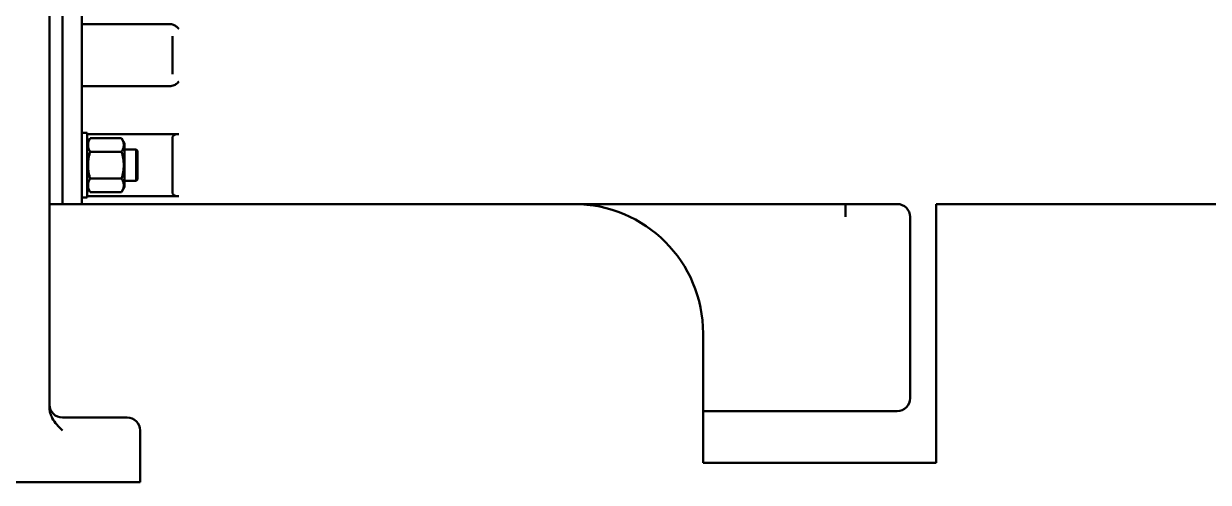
# Model space of a CAD drawing. Header units: millimetres. Extents: x -3927 to 2971, y -407 to 932.
# Drawn here: x 570 to 1486, y -359 to -5 of the extents above; entities that cross this region are included whole.
import ezdxf

# ---------------------------------------------------------------- set-up
doc = ezdxf.new("R2010")
doc.units = ezdxf.units.MM
doc.layers.add('Видимый контур (ГОСТ)', color=7, linetype='Continuous', lineweight=50)

msp = doc.modelspace()

# ---------------------------------------------------------------- linework, layer by layer
at = {"layer": 'Видимый контур (ГОСТ)'}
for p, q in [((590.25, -301.68), (590.25, 581)), ((600.25, 456), (600.25, -124)), ((615.25, 456), (615.25, -124)), ((615.25, -5), (683.03, -5)), ((685.25, -14.3), (685.25, -43.7)), ((683.03, -53), (615.25, -53)), ((615.25, -89), (619.25, -89)), ((619.25, -89), (619.25, -139)), ((619.25, -90), (690.25, -90)), ((619.25, -97.2), (621.55, -93.22)), ((621.55, -93.22), (645.95, -93.22)), ((648.25, -97.2), (645.95, -93.22)), ((648.25, -130.8), (648.25, -97.2)), ((685.25, -92.76), (685.25, -135.24)), ((621.55, -103.61), (645.95, -103.61)), ((648.25, -102), (657.25, -102)), ((657.25, -126), (657.25, -102)), ((658.25, -103), (657.25, -102)), ((658.25, -103), (658.25, -125)), ((600.25, -144), (600.25, -124)), ((615.25, -124), (615.25, -144)), ((621.55, -124.39), (645.95, -124.39)), ((648.25, -126), (657.25, -126)), ((658.25, -125), (657.25, -126)), ((619.25, -130.8), (621.55, -134.78)), ((621.55, -134.78), (645.95, -134.78)), ((648.25, -130.8), (645.95, -134.78)), ((590.25, -144), (615.25, -144)), ((600.25, -144), (590.25, -144)), ((615.25, -139), (619.25, -139)), ((615.25, -144), (1245.25, -144)), ((690.25, -138), (619.25, -138)), ((1205.25, -144), (1205.25, -154)), ((1275.25, -144), (1535.25, -144)), ((1275.25, -144), (1275.25, -344)), ((1255.25, -154), (1255.25, -294)), ((1095.25, -244), (1095.25, -294)), ((1095.25, -294), (1095.25, -304)), ((650.25, -309), (600.25, -309)), ((1095.25, -344), (1095.25, -304)), ((1095.25, -304), (1245.25, -304)), ((660.25, -359), (660.25, -319)), ((1275.25, -344), (1095.25, -344)), ((510.25, -359), (650.25, -359)), ((660.25, -359), (650.25, -359))]:
    msp.add_line(p, q, dxfattribs=at)
for centre, radius, start, end in [((995.25, -244), 100, 0, 90), ((1245.25, -154), 10, 0, 90), ((600.25, -299), 10, 180, 270), ((1245.25, -294), 10, 270, 0), ((650.25, -319), 10, 0, 90)]:
    msp.add_arc(centre, radius, start, end, dxfattribs=at)
for points, knots in [([(690.25, -8.6), (690.25, -8.6), (690.24, -8.6), (689.59, -7.94), (688.89, -7.31), (687.43, -6.26), (686.69, -5.85), (684.97, -5.19), (684.01, -5), (683.03, -5)], [-0.0013895, -0.0013895, -0.0013895, -0.0013895, 0, 0, 0.276562, 0.276562, 0.5331288, 0.5331288, 0.8265339, 0.8265339, 0.8265339, 0.8265339]), ([(683.03, -53), (683.64, -53), (684.25, -52.93), (686.06, -52.5), (687.04, -51.97), (688.64, -50.91), (689.44, -50.21), (690.24, -49.4), (690.25, -49.4), (690.25, -49.4)], [0, 0, 0, 0, 0.182743, 0.182743, 0.556925, 0.556925, 1.019098, 1.019098, 1.020991, 1.020991, 1.020991, 1.020991]), ([(685.25, -92.76), (685.25, -92.34), (685.36, -91.91), (685.89, -91.17), (686.3, -90.86), (687.23, -90.42), (687.77, -90.26), (688.97, -90.05), (689.63, -90), (690.25, -90)], [0.8904657, 0.8904657, 0.8904657, 0.8904657, 1.1109738, 1.1109738, 1.3314818, 1.3314818, 1.5174004, 1.5174004, 1.7033189, 1.7033189, 1.7033189, 1.7033189]), ([(690.25, -138), (689.63, -138), (688.97, -137.95), (687.77, -137.74), (687.23, -137.58), (686.3, -137.14), (685.89, -136.83), (685.36, -136.09), (685.25, -135.66), (685.25, -135.24)], [1.7033189, 1.7033189, 1.7033189, 1.7033189, 1.8892375, 1.8892375, 2.0751561, 2.0751561, 2.2956641, 2.2956641, 2.5161721, 2.5161721, 2.5161721, 2.5161721]), ([(590.25, -301.68), (590.25, -302.95), (590.44, -304.33), (591.2, -306.99), (591.75, -308.27), (593.28, -311.12), (594.54, -312.85), (597.34, -316.09), (598.86, -317.61), (600.25, -319)], [5.055322, 5.055322, 5.055322, 5.055322, 5.437639, 5.437639, 5.819955, 5.819955, 6.407769, 6.407769, 6.995583, 6.995583, 6.995583, 6.995583])]:
    msp.add_open_spline(points, degree=3, knots=knots, dxfattribs=at)
for points in [[(621.55, -93.22), (618.55, -98.41), (621.55, -103.61)], [(645.95, -103.61), (648.95, -98.41), (645.95, -93.22)], [(621.55, -103.61), (618.55, -114), (621.55, -124.39)], [(645.95, -124.39), (648.95, -114), (645.95, -103.61)], [(621.55, -124.39), (618.55, -129.59), (621.55, -134.78)], [(645.95, -134.78), (648.95, -129.59), (645.95, -124.39)]]:
    msp.add_rational_spline(points, [1.09321713788, 1.26233841767, 1.09321713788], degree=2, dxfattribs=at)

doc.saveas('drawing.dxf')
